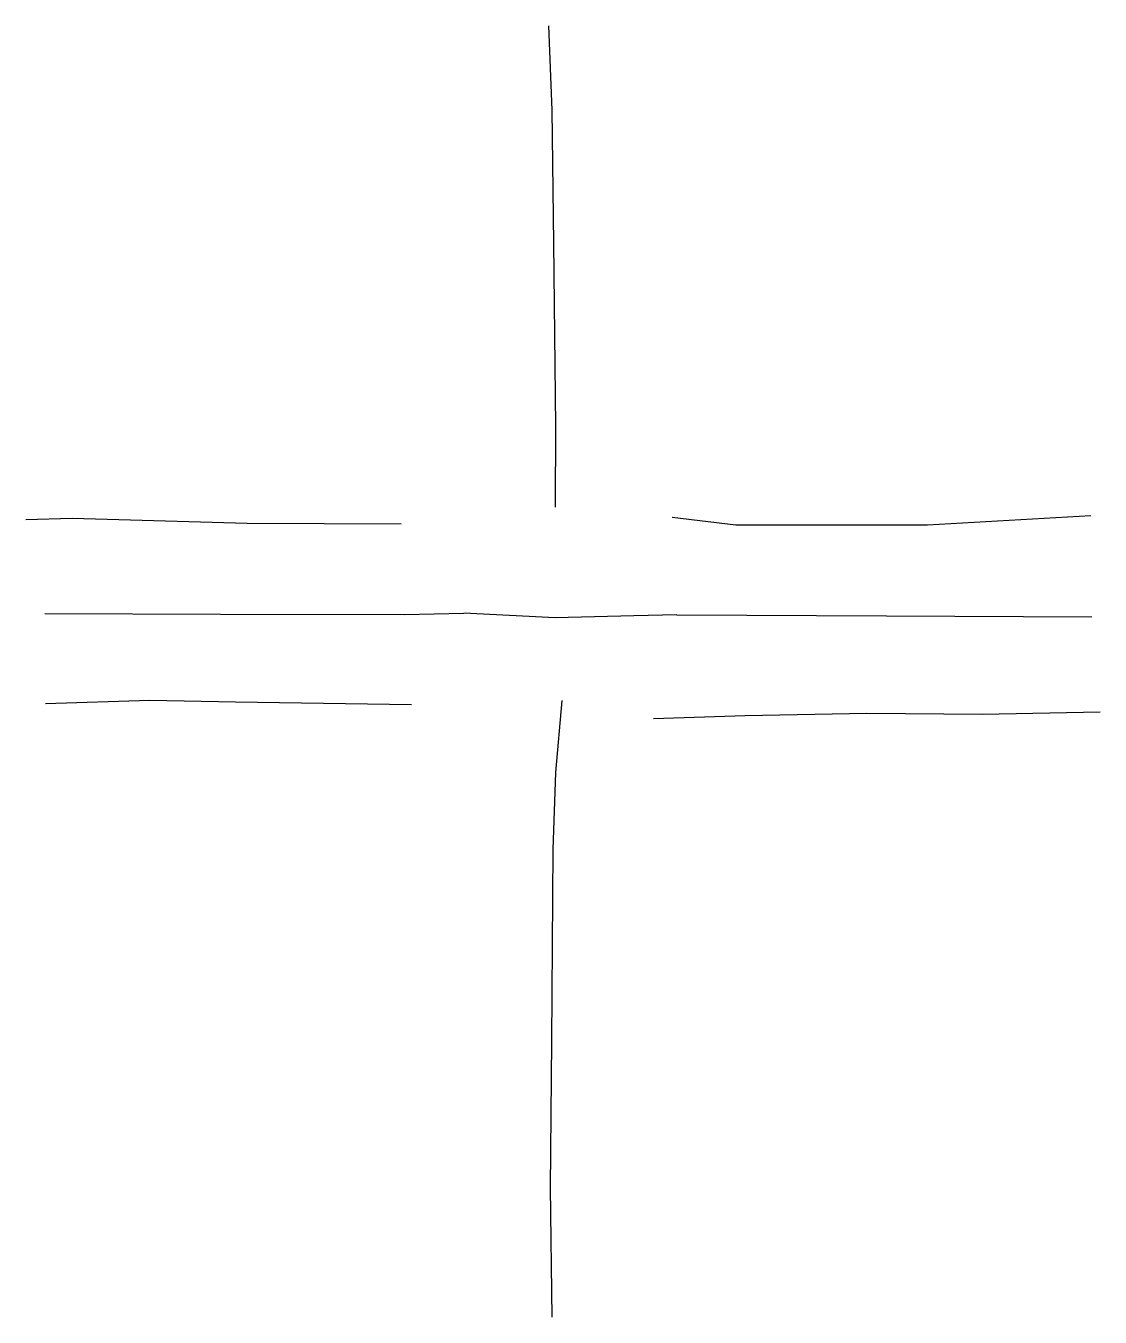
# Model space of a CAD drawing. Header units: feet. Extents: x 6439700 to 6442002, y 1883557 to 1884423.
# Drawn here: x 6441470 to 6442002, y 1883597 to 1884236 of the extents above; entities that cross this region are included whole.
import ezdxf

# ---------------------------------------------------------------- set-up
doc = ezdxf.new("R2010")
doc.units = ezdxf.units.FT
doc.header["$MEASUREMENT"] = 0
doc.layers.add('VF-ROAD-CRWN-LINE-', color=253, linetype='Continuous', lineweight=25)

msp = doc.modelspace()

# ---------------------------------------------------------------- linework, layer by layer
at = {"layer": 'VF-ROAD-CRWN-LINE-', "elevation": 655.02}
msp.add_lwpolyline([(6441729.18, 1884236.38), (6441730.72, 1884194.54), (6441731.56, 1884128.82), (6441732.53, 1884038.14), (6441732.37, 1883998.1)], dxfattribs=at)
at = {"layer": 'VF-ROAD-CRWN-LINE-'}
for points in [[(6441997.73, 1883993.79), (6441916.93, 1883989.09), (6441821.9, 1883989.11), (6441790.41, 1883992.96)], [(6441470.22, 1883992), (6441493.15, 1883992.65), (6441579.94, 1883990.08), (6441656.08, 1883989.85)], [(6441479.6, 1883945.34), (6441566.58, 1883945.12), (6441657.86, 1883944.83), (6441687.21, 1883945.52)], [(6441792.68, 1883944.8), (6441771.39, 1883944.27), (6441732.51, 1883943.28), (6441687.21, 1883945.52)], [(6441792.68, 1883944.8), (6441896.61, 1883944.19), (6441998.27, 1883943.81)], [(6441661.25, 1883900.13), (6441574.12, 1883901.56), (6441531.59, 1883902.25), (6441479.93, 1883900.72)], [(6441730.91, 1883596.97), (6441730.05, 1883660.94), (6441730.84, 1883733.51), (6441731.45, 1883828.6), (6441732.77, 1883866.72), (6441735.89, 1883902.29)], [(6442002.4, 1883896.54), (6441944.07, 1883895.34), (6441886.8, 1883895.92), (6441826.57, 1883894.7), (6441781.22, 1883893.21)]]:
    msp.add_lwpolyline(points, dxfattribs=at)

doc.saveas('drawing.dxf')
